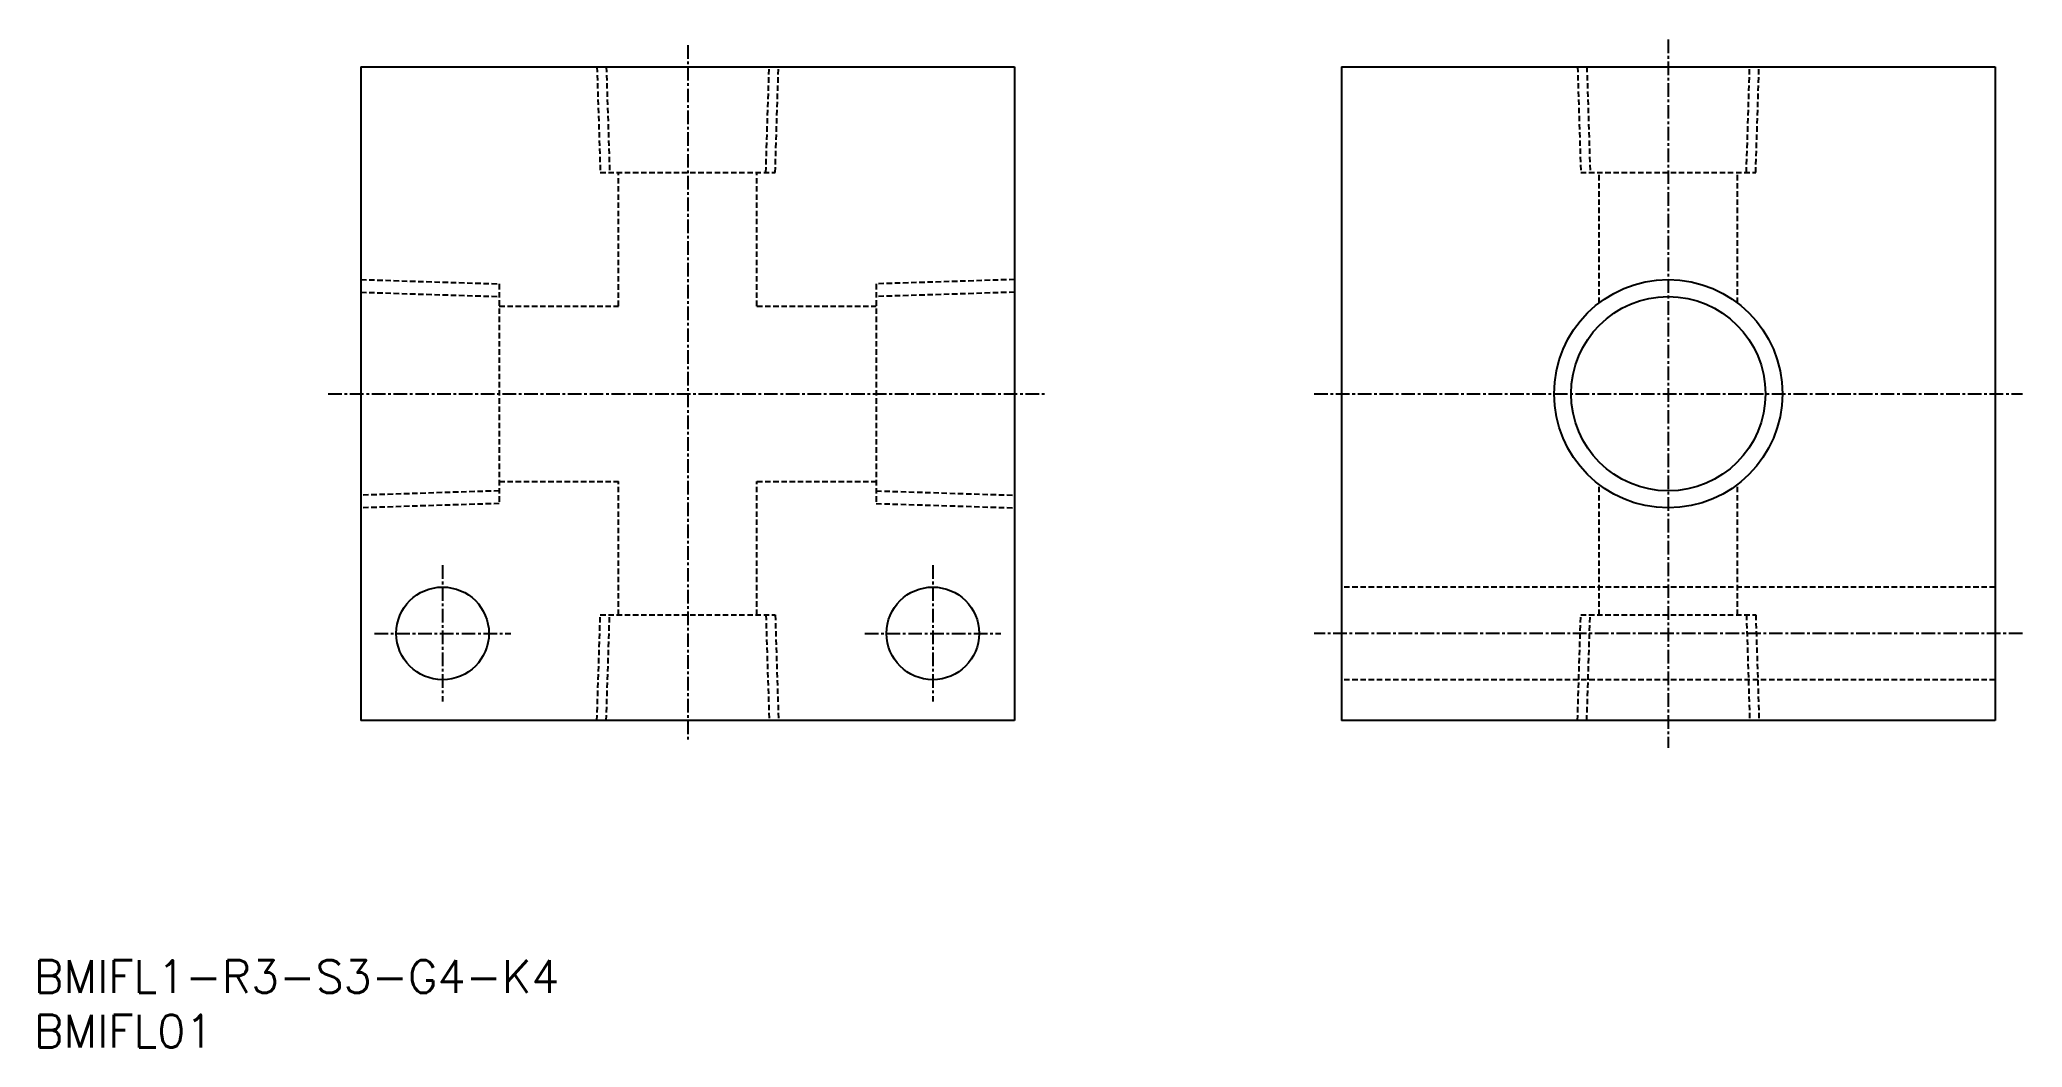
# Model space of a CAD drawing. Extents: x 1 to 183, y 0 to 92.
import ezdxf

# ---------------------------------------------------------------- set-up
doc = ezdxf.new("R2010")
doc.units = 0
doc.linetypes.add('CENTER', pattern=[2, 1.25, -0.25, 0.25, -0.25])
doc.linetypes.add('DASHED', pattern=[0.75, 0.5, -0.25])
doc.layers.get('0').update_dxf_attribs({"linetype": 'CONTINUOUS'})
doc.layers.add('CENTER', color=1, linetype='CENTER')
doc.styles.get("Standard").update_dxf_attribs({"font": 'txt.shx'})

# ---------------------------------------------------------------- blocks, each defined once
blk = doc.blocks.new('*U12')
at = {"color": 7, "linetype": 'CONTINUOUS'}
blk.add_text('BMIFL01', height=3, dxfattribs=at).set_placement((0, 0))
blk = doc.blocks.new('*U13')
at = {"color": 7, "linetype": 'CONTINUOUS'}
blk.add_text('BMIFL1-R3-S3-G4-K4', height=3, dxfattribs=at).set_placement((0, 5))

msp = doc.modelspace()

# ---------------------------------------------------------------- linework, layer by layer
at = {"color": 7, "linetype": 'CONTINUOUS'}
for p, q in [((30, 90), (90, 90)), ((30, 90), (30, 30)), ((90, 90), (90, 30)), ((120, 90), (120, 30)), ((120, 90), (180, 90)), ((180, 90), (180, 30)), ((90, 30), (30, 30)), ((180, 30), (120, 30))]:
    msp.add_line(p, q, dxfattribs=at)
at = {"color": 3, "linetype": 'DASHED'}
for p, q in [((51.669, 90), (51.972125, 80.3)), ((52.525, 90), (52.828125, 80.3)), ((67.171875, 80.3), (67.475, 90)), ((68.027875, 80.3), (68.331, 90)), ((141.669, 90), (141.972125, 80.3)), ((142.525, 90), (142.828125, 80.3)), ((157.171875, 80.3), (157.475, 90)), ((158.027875, 80.3), (158.331, 90)), ((51.972125, 80.3), (68.027875, 80.3)), ((53.65, 68.05), (53.65, 80.3)), ((66.35, 68.05), (66.35, 80.3)), ((141.972125, 80.3), (158.027875, 80.3)), ((143.65, 68.333997), (143.65, 80.3)), ((156.35, 68.333997), (156.35, 80.3)), ((30, 70.4775), (42.7, 70.080625)), ((30, 69.3155), (42.7, 68.918625)), ((42.7, 70.080625), (42.7, 49.919375)), ((90, 70.4775), (77.3, 70.080625)), ((77.3, 70.080625), (77.3, 49.919375)), ((90, 69.3155), (77.3, 68.918625)), ((42.7, 68.05), (53.65, 68.05)), ((66.35, 68.05), (77.3, 68.05)), ((42.7, 51.081375), (30, 50.6845)), ((42.7, 51.95), (53.65, 51.95)), ((53.65, 39.7), (53.65, 51.95)), ((66.35, 39.7), (66.35, 51.95)), ((66.35, 51.95), (77.3, 51.95)), ((77.3, 51.081375), (90, 50.6845)), ((143.65, 39.7), (143.65, 51.666003)), ((156.35, 39.7), (156.35, 51.666003)), ((42.7, 49.919375), (30, 49.5225)), ((77.3, 49.919375), (90, 49.5225)), ((180, 42.25), (120, 42.25)), ((51.669, 30), (51.972125, 39.7)), ((51.972125, 39.7), (68.027875, 39.7)), ((52.525, 30), (52.828125, 39.7)), ((67.171875, 39.7), (67.475, 30)), ((68.027875, 39.7), (68.331, 30)), ((141.669, 30), (141.972125, 39.7)), ((141.972125, 39.7), (158.027875, 39.7)), ((142.525, 30), (142.828125, 39.7)), ((157.171875, 39.7), (157.475, 30)), ((158.027875, 39.7), (158.331, 30)), ((180, 33.75), (120, 33.75))]:
    msp.add_line(p, q, dxfattribs=at)
at = {"color": 3, "linetype": 'CONTINUOUS'}
msp.add_circle((150, 60), 10.4775, dxfattribs=at)
at = {"color": 7, "linetype": 'CONTINUOUS'}
for centre, radius in [((150, 60), 8.918625), ((37.5, 38), 4.25), ((82.5, 38), 4.25)]:
    msp.add_circle(centre, radius, dxfattribs=at)
at = {"layer": 'CENTER', "color": 1, "linetype": 'CENTER'}
for p, q in [((60, 92), (60, 28)), ((150, 92.5), (150, 27.5)), ((27, 60), (93, 60)), ((117.5, 60), (182.5, 60)), ((37.5, 44.25), (37.5, 31.75)), ((82.5, 44.25), (82.5, 31.75)), ((31.25, 38), (43.75, 38)), ((76.25, 38), (88.75, 38)), ((182.5, 38), (117.5, 38))]:
    msp.add_line(p, q, dxfattribs=at)

# ---------------------------------------------------------------- block references
at = {"color": 7, "linetype": 'CONTINUOUS'}
for name in ['*U13', '*U12']:
    msp.add_blockref(name, (0, 0), dxfattribs=at)

doc.saveas('drawing.dxf')
